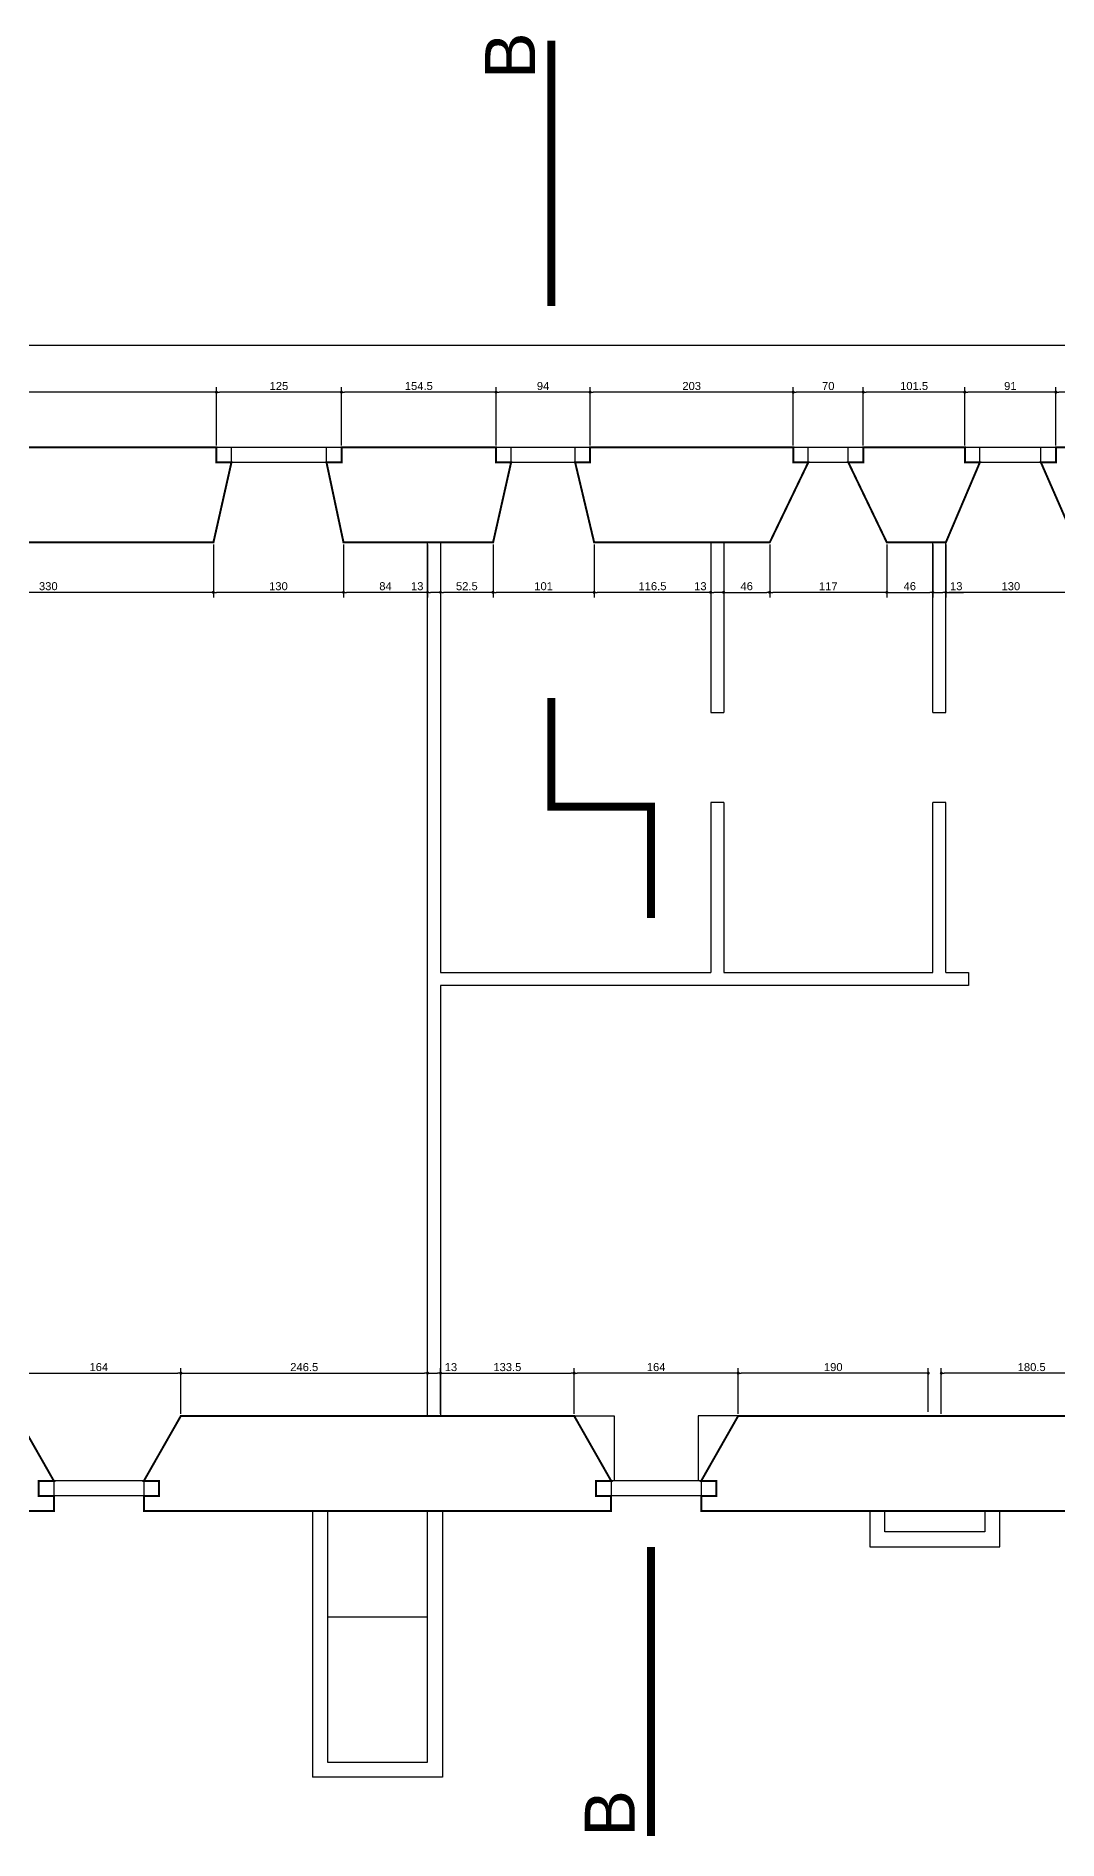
# Model space of a CAD drawing. Extents: x -6493 to 6606, y -1422 to 11651.
# Drawn here: x -625 to 396, y 2256 to 4059 of the extents above; entities that cross this region are included whole.
import ezdxf

# ---------------------------------------------------------------- set-up
doc = ezdxf.new("R2010")
doc.units = 0
doc.header["$PDMODE"] = 35
doc.linetypes.add('CENTER2', pattern=[28.575, 19.05, -3.175, 3.175, -3.175])
doc.layers.get('0').update_dxf_attribs({"linetype": 'CONTINUOUS'})
doc.layers.get('DEFPOINTS').update_dxf_attribs({"linetype": 'CONTINUOUS'})
for name, color, linetype in [('COTA', 7, 'CONTINUOUS'), ('PAREDE', 7, 'CONTINUOUS'), ('PAREDE_FINA', 7, 'CONTINUOUS')]:
    doc.layers.add(name, color=color, linetype=linetype)
doc.styles.add('TEXTO', font='ARIAL.TTF')
doc.dimstyles.new('COTA', dxfattribs={"dimtxt": 8, "dimasz": 3, "dimexe": 5, "dimexo": 2, "dimgap": 2, "dimtad": 1, "dimdec": 1, "dimdsep": 46, "dimtxsty": 'TEXTO', "dimblk1": 'DOT', "dimblk2": 'DOT', "dimsah": 1, "dimcen": 0, "dimclrd": 256, "dimclre": 256, "dimclrt": 256, "dimadec": 0, "dimazin": 0, "dimtfac": 1, "dimtdec": 4, "dimtmove": 0, "dimatfit": 3, "dimldrblk": 'DOT', "dimfxl": 1, "dimtolj": 1, "dimtzin": 0, "dimarcsym": 0})

# ---------------------------------------------------------------- blocks, each defined once
blk = doc.blocks.new('_DOT')
at = {"color": 0, "linetype": 'ByBlock'}
blk.add_line((-0.5, 0), (-1, 0), dxfattribs=at)
at = {"color": 0, "linetype": 'ByBlock', "const_width": 0.5}
blk.add_lwpolyline([(-0.25, 0, 1), (0.25, 0, 1)], format="xyb", close=True, dxfattribs=at)
blk = doc.blocks.new('*D138')
at = {"layer": 'COTA', "lineweight": -2}
for p, q in [((76.5, 2681.8), (76.5, 2727.5)), ((263.5, 2722.5), (79.5, 2722.5)), ((266.5, 2683.8), (266.5, 2727.5))]:
    blk.add_line(p, q, dxfattribs=at)
at = {"layer": 'DEFPOINTS', "color": 0}
for p in [(76.5, 2722.5), (76.5, 2679.8), (266.5, 2681.8)]:
    blk.add_point(p, dxfattribs=at)
at = {"layer": 'COTA', "lineweight": -2, "xscale": 3, "yscale": 3, "zscale": 3, "rotation": 180}
blk.add_blockref('_DOT', (76.5, 2722.5), dxfattribs=at)
at = {"layer": 'COTA', "lineweight": -2, "xscale": 3, "yscale": 3, "zscale": 3}
blk.add_blockref('_DOT', (266.5, 2722.5), dxfattribs=at)
at = {"layer": 'COTA', "insert": (171.5, 2728.5), "char_height": 8, "attachment_point": 5, "style": 'TEXTO'}
blk.add_mtext('\\A1;190', dxfattribs=at)
blk = doc.blocks.new('*D137')
at = {"layer": 'COTA', "lineweight": -2}
for p, q in [((279.5, 2681.8), (279.5, 2727.5)), ((457, 2722.5), (282.5, 2722.5)), ((460, 2681.8), (460, 2727.5))]:
    blk.add_line(p, q, dxfattribs=at)
at = {"layer": 'DEFPOINTS', "color": 0}
for p in [(279.5, 2722.5), (279.5, 2679.8), (460, 2679.8)]:
    blk.add_point(p, dxfattribs=at)
at = {"layer": 'COTA', "lineweight": -2, "xscale": 3, "yscale": 3, "zscale": 3, "rotation": 180}
blk.add_blockref('_DOT', (279.5, 2722.5), dxfattribs=at)
at = {"layer": 'COTA', "lineweight": -2, "xscale": 3, "yscale": 3, "zscale": 3}
blk.add_blockref('_DOT', (460, 2722.5), dxfattribs=at)
at = {"layer": 'COTA', "insert": (369.8, 2728.5), "char_height": 8, "attachment_point": 5, "style": 'TEXTO'}
blk.add_mtext('\\A1;180.5', dxfattribs=at)
blk = doc.blocks.new('*D139')
at = {"layer": 'COTA', "lineweight": -2}
for p, q in [((-87.5, 2681.8), (-87.5, 2727.5)), ((73.5, 2722.5), (-84.5, 2722.5)), ((76.5, 2681.8), (76.5, 2727.5))]:
    blk.add_line(p, q, dxfattribs=at)
at = {"layer": 'DEFPOINTS', "color": 0}
for p in [(-87.5, 2722.5), (-87.5, 2679.8), (76.5, 2679.8)]:
    blk.add_point(p, dxfattribs=at)
at = {"layer": 'COTA', "lineweight": -2, "xscale": 3, "yscale": 3, "zscale": 3, "rotation": 180}
blk.add_blockref('_DOT', (-87.5, 2722.5), dxfattribs=at)
at = {"layer": 'COTA', "lineweight": -2, "xscale": 3, "yscale": 3, "zscale": 3}
blk.add_blockref('_DOT', (76.5, 2722.5), dxfattribs=at)
at = {"layer": 'COTA', "insert": (-5.5, 2728.5), "char_height": 8, "attachment_point": 5, "style": 'TEXTO'}
blk.add_mtext('\\A1;164', dxfattribs=at)
blk = doc.blocks.new('*D130')
at = {"layer": 'COTA', "lineweight": -2}
for p, q in [((-165.5, 3649.8), (-165.5, 3708)), ((-74.5, 3703), (-162.5, 3703)), ((-71.5, 3649.8), (-71.5, 3708))]:
    blk.add_line(p, q, dxfattribs=at)
at = {"layer": 'DEFPOINTS', "color": 0}
for p in [(-165.5, 3703), (-165.5, 3647.8), (-71.5, 3647.8)]:
    blk.add_point(p, dxfattribs=at)
at = {"layer": 'COTA', "lineweight": -2, "xscale": 3, "yscale": 3, "zscale": 3, "rotation": 180}
blk.add_blockref('_DOT', (-165.5, 3703), dxfattribs=at)
at = {"layer": 'COTA', "lineweight": -2, "xscale": 3, "yscale": 3, "zscale": 3}
blk.add_blockref('_DOT', (-71.5, 3703), dxfattribs=at)
at = {"layer": 'COTA', "insert": (-118.5, 3709.1), "char_height": 8, "attachment_point": 5, "style": 'TEXTO'}
blk.add_mtext('\\A1;94', dxfattribs=at)
blk = doc.blocks.new('*D129')
at = {"layer": 'COTA', "lineweight": -2}
for p, q in [((-71.5, 3649.8), (-71.5, 3708)), ((128.5, 3703), (-68.5, 3703)), ((131.5, 3649.8), (131.5, 3708))]:
    blk.add_line(p, q, dxfattribs=at)
at = {"layer": 'DEFPOINTS', "color": 0}
for p in [(-71.5, 3703), (-71.5, 3647.8), (131.5, 3647.8)]:
    blk.add_point(p, dxfattribs=at)
at = {"layer": 'COTA', "lineweight": -2, "xscale": 3, "yscale": 3, "zscale": 3, "rotation": 180}
blk.add_blockref('_DOT', (-71.5, 3703), dxfattribs=at)
at = {"layer": 'COTA', "lineweight": -2, "xscale": 3, "yscale": 3, "zscale": 3}
blk.add_blockref('_DOT', (131.5, 3703), dxfattribs=at)
at = {"layer": 'COTA', "insert": (30, 3709.1), "char_height": 8, "attachment_point": 5, "style": 'TEXTO'}
blk.add_mtext('\\A1;203', dxfattribs=at)
blk = doc.blocks.new('*D128')
at = {"layer": 'COTA', "lineweight": -2}
for p, q in [((131.5, 3649.8), (131.5, 3708)), ((198.5, 3703), (134.5, 3703)), ((201.5, 3649.8), (201.5, 3708))]:
    blk.add_line(p, q, dxfattribs=at)
at = {"layer": 'DEFPOINTS', "color": 0}
for p in [(131.5, 3703), (131.5, 3647.8), (201.5, 3647.8)]:
    blk.add_point(p, dxfattribs=at)
at = {"layer": 'COTA', "lineweight": -2, "xscale": 3, "yscale": 3, "zscale": 3, "rotation": 180}
blk.add_blockref('_DOT', (131.5, 3703), dxfattribs=at)
at = {"layer": 'COTA', "lineweight": -2, "xscale": 3, "yscale": 3, "zscale": 3}
blk.add_blockref('_DOT', (201.5, 3703), dxfattribs=at)
at = {"layer": 'COTA', "insert": (166.5, 3709.1), "char_height": 8, "attachment_point": 5, "style": 'TEXTO'}
blk.add_mtext('\\A1;70', dxfattribs=at)
blk = doc.blocks.new('*D127')
at = {"layer": 'COTA', "lineweight": -2}
for p, q in [((201.5, 3649.8), (201.5, 3708)), ((300, 3703), (204.5, 3703)), ((303, 3649.8), (303, 3708))]:
    blk.add_line(p, q, dxfattribs=at)
at = {"layer": 'DEFPOINTS', "color": 0}
for p in [(201.5, 3703), (201.5, 3647.8), (303, 3647.8)]:
    blk.add_point(p, dxfattribs=at)
at = {"layer": 'COTA', "lineweight": -2, "xscale": 3, "yscale": 3, "zscale": 3, "rotation": 180}
blk.add_blockref('_DOT', (201.5, 3703), dxfattribs=at)
at = {"layer": 'COTA', "lineweight": -2, "xscale": 3, "yscale": 3, "zscale": 3}
blk.add_blockref('_DOT', (303, 3703), dxfattribs=at)
at = {"layer": 'COTA', "insert": (252.3, 3709.1), "char_height": 8, "attachment_point": 5, "style": 'TEXTO'}
blk.add_mtext('\\A1;101.5', dxfattribs=at)
blk = doc.blocks.new('*D126')
at = {"layer": 'COTA', "lineweight": -2}
for p, q in [((303, 3649.8), (303, 3708)), ((391, 3703), (306, 3703)), ((394, 3649.8), (394, 3708))]:
    blk.add_line(p, q, dxfattribs=at)
at = {"layer": 'DEFPOINTS', "color": 0}
for p in [(303, 3703), (303, 3647.8), (394, 3647.8)]:
    blk.add_point(p, dxfattribs=at)
at = {"layer": 'COTA', "lineweight": -2, "xscale": 3, "yscale": 3, "zscale": 3, "rotation": 180}
blk.add_blockref('_DOT', (303, 3703), dxfattribs=at)
at = {"layer": 'COTA', "lineweight": -2, "xscale": 3, "yscale": 3, "zscale": 3}
blk.add_blockref('_DOT', (394, 3703), dxfattribs=at)
at = {"layer": 'COTA', "insert": (348.5, 3709.1), "char_height": 8, "attachment_point": 5, "style": 'TEXTO'}
blk.add_mtext('\\A1;91', dxfattribs=at)
blk = doc.blocks.new('*D125')
at = {"layer": 'COTA', "lineweight": -2}
for p, q in [((394, 3649.8), (394, 3708)), ((525, 3703), (397, 3703)), ((528, 3651.8), (528, 3708))]:
    blk.add_line(p, q, dxfattribs=at)
at = {"layer": 'DEFPOINTS', "color": 0}
for p in [(394, 3703), (394, 3647.8), (528, 3649.8)]:
    blk.add_point(p, dxfattribs=at)
at = {"layer": 'COTA', "lineweight": -2, "xscale": 3, "yscale": 3, "zscale": 3, "rotation": 180}
blk.add_blockref('_DOT', (394, 3703), dxfattribs=at)
at = {"layer": 'COTA', "lineweight": -2, "xscale": 3, "yscale": 3, "zscale": 3}
blk.add_blockref('_DOT', (528, 3703), dxfattribs=at)
at = {"layer": 'COTA', "insert": (461, 3709.1), "char_height": 8, "attachment_point": 5, "style": 'TEXTO'}
blk.add_mtext('\\A1;134', dxfattribs=at)
blk = doc.blocks.new('*D133')
at = {"layer": 'COTA', "lineweight": -2}
for p, q in [((-67.5, 3550.8), (-67.5, 3497.9)), ((49, 3550.8), (49, 3497.9)), ((46, 3502.9), (-64.5, 3502.9))]:
    blk.add_line(p, q, dxfattribs=at)
at = {"layer": 'DEFPOINTS', "color": 0}
for p in [(-67.5, 3552.8), (49, 3552.8), (-67.5, 3502.9)]:
    blk.add_point(p, dxfattribs=at)
at = {"layer": 'COTA', "lineweight": -2, "xscale": 3, "yscale": 3, "zscale": 3, "rotation": 180}
blk.add_blockref('_DOT', (-67.5, 3502.9), dxfattribs=at)
at = {"layer": 'COTA', "lineweight": -2, "xscale": 3, "yscale": 3, "zscale": 3}
blk.add_blockref('_DOT', (49, 3502.9), dxfattribs=at)
at = {"layer": 'COTA', "insert": (-9.2, 3509), "char_height": 8, "attachment_point": 5, "style": 'TEXTO'}
blk.add_mtext('\\A1;116.5', dxfattribs=at)
blk = doc.blocks.new('*D132')
at = {"layer": 'COTA', "lineweight": -2}
for p, q in [((108, 3550.8), (108, 3497.9)), ((225, 3550.8), (225, 3497.9)), ((222, 3502.9), (111, 3502.9))]:
    blk.add_line(p, q, dxfattribs=at)
at = {"layer": 'DEFPOINTS', "color": 0}
for p in [(108, 3552.8), (225, 3552.8), (108, 3502.9)]:
    blk.add_point(p, dxfattribs=at)
at = {"layer": 'COTA', "lineweight": -2, "xscale": 3, "yscale": 3, "zscale": 3, "rotation": 180}
blk.add_blockref('_DOT', (108, 3502.9), dxfattribs=at)
at = {"layer": 'COTA', "lineweight": -2, "xscale": 3, "yscale": 3, "zscale": 3}
blk.add_blockref('_DOT', (225, 3502.9), dxfattribs=at)
at = {"layer": 'COTA', "insert": (166.5, 3508.9), "char_height": 8, "attachment_point": 5, "style": 'TEXTO'}
blk.add_mtext('\\A1;117', dxfattribs=at)
blk = doc.blocks.new('*D142')
at = {"layer": 'COTA', "lineweight": -2}
for p, q in [((284, 3550.8), (284, 3497.9)), ((414, 3550.8), (414, 3497.9)), ((411, 3502.9), (287, 3502.9))]:
    blk.add_line(p, q, dxfattribs=at)
at = {"layer": 'DEFPOINTS', "color": 0}
for p in [(284, 3552.8), (414, 3552.8), (284, 3502.9)]:
    blk.add_point(p, dxfattribs=at)
at = {"layer": 'COTA', "lineweight": -2, "xscale": 3, "yscale": 3, "zscale": 3, "rotation": 180}
blk.add_blockref('_DOT', (284, 3502.9), dxfattribs=at)
at = {"layer": 'COTA', "lineweight": -2, "xscale": 3, "yscale": 3, "zscale": 3}
blk.add_blockref('_DOT', (414, 3502.9), dxfattribs=at)
at = {"layer": 'COTA', "insert": (349, 3509), "char_height": 8, "attachment_point": 5, "style": 'TEXTO'}
blk.add_mtext('\\A1;130', dxfattribs=at)
blk = doc.blocks.new('*D143')
at = {"layer": 'COTA', "lineweight": -2}
for p, q in [((271, 3550.8), (271, 3497.9)), ((284, 3550.8), (284, 3497.9)), ((274, 3502.9), (281, 3502.9)), ((284, 3502.9), (301.7, 3502.9))]:
    blk.add_line(p, q, dxfattribs=at)
at = {"layer": 'DEFPOINTS', "color": 0}
for p in [(271, 3552.8), (284, 3552.8), (284, 3502.9)]:
    blk.add_point(p, dxfattribs=at)
at = {"layer": 'COTA', "lineweight": -2, "xscale": 3, "yscale": 3, "zscale": 3, "rotation": 180}
blk.add_blockref('_DOT', (271, 3502.9), dxfattribs=at)
at = {"layer": 'COTA', "lineweight": -2, "xscale": 3, "yscale": 3, "zscale": 3}
blk.add_blockref('_DOT', (284, 3502.9), dxfattribs=at)
at = {"layer": 'COTA', "insert": (294.4, 3509), "char_height": 8, "attachment_point": 5, "style": 'TEXTO'}
blk.add_mtext('\\A1;13', dxfattribs=at)
blk = doc.blocks.new('*D144')
at = {"layer": 'COTA', "lineweight": -2}
for p, q in [((225, 3550.8), (225, 3497.9)), ((271, 3550.8), (271, 3497.9)), ((228, 3502.9), (268, 3502.9))]:
    blk.add_line(p, q, dxfattribs=at)
at = {"layer": 'DEFPOINTS', "color": 0}
for p in [(225, 3552.8), (271, 3552.8), (271, 3502.9)]:
    blk.add_point(p, dxfattribs=at)
at = {"layer": 'COTA', "lineweight": -2, "xscale": 3, "yscale": 3, "zscale": 3, "rotation": 180}
blk.add_blockref('_DOT', (225, 3502.9), dxfattribs=at)
at = {"layer": 'COTA', "lineweight": -2, "xscale": 3, "yscale": 3, "zscale": 3}
blk.add_blockref('_DOT', (271, 3502.9), dxfattribs=at)
at = {"layer": 'COTA', "insert": (248, 3509), "char_height": 8, "attachment_point": 5, "style": 'TEXTO'}
blk.add_mtext('\\A1;46', dxfattribs=at)
blk = doc.blocks.new('*D145')
at = {"layer": 'COTA', "lineweight": -2}
for p, q in [((62, 3550.8), (62, 3497.9)), ((108, 3550.8), (108, 3497.9)), ((65, 3502.9), (105, 3502.9))]:
    blk.add_line(p, q, dxfattribs=at)
at = {"layer": 'DEFPOINTS', "color": 0}
for p in [(62, 3552.8), (108, 3552.8), (108, 3502.9)]:
    blk.add_point(p, dxfattribs=at)
at = {"layer": 'COTA', "lineweight": -2, "xscale": 3, "yscale": 3, "zscale": 3, "rotation": 180}
blk.add_blockref('_DOT', (62, 3502.9), dxfattribs=at)
at = {"layer": 'COTA', "lineweight": -2, "xscale": 3, "yscale": 3, "zscale": 3}
blk.add_blockref('_DOT', (108, 3502.9), dxfattribs=at)
at = {"layer": 'COTA', "insert": (85, 3509), "char_height": 8, "attachment_point": 5, "style": 'TEXTO'}
blk.add_mtext('\\A1;46', dxfattribs=at)
blk = doc.blocks.new('*D146')
at = {"layer": 'COTA', "lineweight": -2}
for p, q in [((49, 3550.8), (49, 3497.9)), ((62, 3550.8), (62, 3497.9)), ((49, 3502.9), (31.3, 3502.9)), ((59, 3502.9), (52, 3502.9))]:
    blk.add_line(p, q, dxfattribs=at)
at = {"layer": 'DEFPOINTS', "color": 0}
for p in [(49, 3552.8), (62, 3552.8), (49, 3502.9)]:
    blk.add_point(p, dxfattribs=at)
at = {"layer": 'COTA', "lineweight": -2, "xscale": 3, "yscale": 3, "zscale": 3, "rotation": 180}
blk.add_blockref('_DOT', (49, 3502.9), dxfattribs=at)
at = {"layer": 'COTA', "lineweight": -2, "xscale": 3, "yscale": 3, "zscale": 3}
blk.add_blockref('_DOT', (62, 3502.9), dxfattribs=at)
at = {"layer": 'COTA', "insert": (38.7, 3509), "char_height": 8, "attachment_point": 5, "style": 'TEXTO'}
blk.add_mtext('\\A1;13', dxfattribs=at)
blk = doc.blocks.new('*D147')
at = {"layer": 'COTA', "lineweight": -2}
for p, q in [((-168.5, 3550.8), (-168.5, 3497.9)), ((-67.5, 3550.8), (-67.5, 3497.9)), ((-70.5, 3502.9), (-165.5, 3502.9))]:
    blk.add_line(p, q, dxfattribs=at)
at = {"layer": 'DEFPOINTS', "color": 0}
for p in [(-168.5, 3552.8), (-67.5, 3552.8), (-168.5, 3502.9)]:
    blk.add_point(p, dxfattribs=at)
at = {"layer": 'COTA', "lineweight": -2, "xscale": 3, "yscale": 3, "zscale": 3, "rotation": 180}
blk.add_blockref('_DOT', (-168.5, 3502.9), dxfattribs=at)
at = {"layer": 'COTA', "lineweight": -2, "xscale": 3, "yscale": 3, "zscale": 3}
blk.add_blockref('_DOT', (-67.5, 3502.9), dxfattribs=at)
at = {"layer": 'COTA', "insert": (-118, 3509), "char_height": 8, "attachment_point": 5, "style": 'TEXTO'}
blk.add_mtext('\\A1;101', dxfattribs=at)
blk = doc.blocks.new('*D148')
at = {"layer": 'COTA', "lineweight": -2}
for p, q in [((-221, 3550.8), (-221, 3497.9)), ((-168.5, 3548.8), (-168.5, 3497.9)), ((-171.5, 3502.9), (-218, 3502.9))]:
    blk.add_line(p, q, dxfattribs=at)
at = {"layer": 'DEFPOINTS', "color": 0}
for p in [(-221, 3552.8), (-168.5, 3550.8), (-221, 3502.9)]:
    blk.add_point(p, dxfattribs=at)
at = {"layer": 'COTA', "lineweight": -2, "xscale": 3, "yscale": 3, "zscale": 3, "rotation": 180}
blk.add_blockref('_DOT', (-221, 3502.9), dxfattribs=at)
at = {"layer": 'COTA', "lineweight": -2, "xscale": 3, "yscale": 3, "zscale": 3}
blk.add_blockref('_DOT', (-168.5, 3502.9), dxfattribs=at)
at = {"layer": 'COTA', "insert": (-194.7, 3509), "char_height": 8, "attachment_point": 5, "style": 'TEXTO'}
blk.add_mtext('\\A1;52.5', dxfattribs=at)
blk = doc.blocks.new('*D149')
at = {"layer": 'COTA', "lineweight": -2}
for p, q in [((-234, 3550.8), (-234, 3497.9)), ((-221, 3550.8), (-221, 3497.9)), ((-234, 3502.9), (-251.7, 3502.9)), ((-224, 3502.9), (-231, 3502.9))]:
    blk.add_line(p, q, dxfattribs=at)
at = {"layer": 'DEFPOINTS', "color": 0}
for p in [(-234, 3552.8), (-221, 3552.8), (-234, 3502.9)]:
    blk.add_point(p, dxfattribs=at)
at = {"layer": 'COTA', "lineweight": -2, "xscale": 3, "yscale": 3, "zscale": 3, "rotation": 180}
blk.add_blockref('_DOT', (-234, 3502.9), dxfattribs=at)
at = {"layer": 'COTA', "lineweight": -2, "xscale": 3, "yscale": 3, "zscale": 3}
blk.add_blockref('_DOT', (-221, 3502.9), dxfattribs=at)
at = {"layer": 'COTA', "insert": (-244.3, 3509), "char_height": 8, "attachment_point": 5, "style": 'TEXTO'}
blk.add_mtext('\\A1;13', dxfattribs=at)
blk = doc.blocks.new('*D152')
at = {"layer": 'COTA', "lineweight": -2}
for p, q in [((-318, 3550.8), (-318, 3497.9)), ((-234, 3550.8), (-234, 3497.9)), ((-237, 3502.9), (-315, 3502.9))]:
    blk.add_line(p, q, dxfattribs=at)
at = {"layer": 'DEFPOINTS', "color": 0}
for p in [(-318, 3552.8), (-234, 3552.8), (-318, 3502.9)]:
    blk.add_point(p, dxfattribs=at)
at = {"layer": 'COTA', "lineweight": -2, "xscale": 3, "yscale": 3, "zscale": 3, "rotation": 180}
blk.add_blockref('_DOT', (-318, 3502.9), dxfattribs=at)
at = {"layer": 'COTA', "lineweight": -2, "xscale": 3, "yscale": 3, "zscale": 3}
blk.add_blockref('_DOT', (-234, 3502.9), dxfattribs=at)
at = {"layer": 'COTA', "insert": (-276, 3509), "char_height": 8, "attachment_point": 5, "style": 'TEXTO'}
blk.add_mtext('\\A1;84', dxfattribs=at)
blk = doc.blocks.new('*D153')
at = {"layer": 'COTA', "lineweight": -2}
for p, q in [((-448, 3550.8), (-448, 3497.9)), ((-318, 3550.8), (-318, 3497.9)), ((-321, 3502.9), (-445, 3502.9))]:
    blk.add_line(p, q, dxfattribs=at)
at = {"layer": 'DEFPOINTS', "color": 0}
for p in [(-448, 3552.8), (-318, 3552.8), (-448, 3502.9)]:
    blk.add_point(p, dxfattribs=at)
at = {"layer": 'COTA', "lineweight": -2, "xscale": 3, "yscale": 3, "zscale": 3, "rotation": 180}
blk.add_blockref('_DOT', (-448, 3502.9), dxfattribs=at)
at = {"layer": 'COTA', "lineweight": -2, "xscale": 3, "yscale": 3, "zscale": 3}
blk.add_blockref('_DOT', (-318, 3502.9), dxfattribs=at)
at = {"layer": 'COTA', "insert": (-383, 3509), "char_height": 8, "attachment_point": 5, "style": 'TEXTO'}
blk.add_mtext('\\A1;130', dxfattribs=at)
blk = doc.blocks.new('*D154')
at = {"layer": 'COTA', "lineweight": -2}
for p, q in [((-320, 3649.8), (-320, 3708)), ((-168.5, 3703), (-317, 3703)), ((-165.5, 3649.8), (-165.5, 3708))]:
    blk.add_line(p, q, dxfattribs=at)
at = {"layer": 'DEFPOINTS', "color": 0}
for p in [(-320, 3703), (-320, 3647.8), (-165.5, 3647.8)]:
    blk.add_point(p, dxfattribs=at)
at = {"layer": 'COTA', "lineweight": -2, "xscale": 3, "yscale": 3, "zscale": 3, "rotation": 180}
blk.add_blockref('_DOT', (-320, 3703), dxfattribs=at)
at = {"layer": 'COTA', "lineweight": -2, "xscale": 3, "yscale": 3, "zscale": 3}
blk.add_blockref('_DOT', (-165.5, 3703), dxfattribs=at)
at = {"layer": 'COTA', "insert": (-242.7, 3709.1), "char_height": 8, "attachment_point": 5, "style": 'TEXTO'}
blk.add_mtext('\\A1;154.5', dxfattribs=at)
blk = doc.blocks.new('*D155')
at = {"layer": 'COTA', "lineweight": -2}
for p, q in [((-445, 3649.8), (-445, 3708)), ((-323, 3703), (-442, 3703)), ((-320, 3649.8), (-320, 3708))]:
    blk.add_line(p, q, dxfattribs=at)
at = {"layer": 'DEFPOINTS', "color": 0}
for p in [(-445, 3703), (-445, 3647.8), (-320, 3647.8)]:
    blk.add_point(p, dxfattribs=at)
at = {"layer": 'COTA', "lineweight": -2, "xscale": 3, "yscale": 3, "zscale": 3, "rotation": 180}
blk.add_blockref('_DOT', (-445, 3703), dxfattribs=at)
at = {"layer": 'COTA', "lineweight": -2, "xscale": 3, "yscale": 3, "zscale": 3}
blk.add_blockref('_DOT', (-320, 3703), dxfattribs=at)
at = {"layer": 'COTA', "insert": (-382.5, 3709.1), "char_height": 8, "attachment_point": 5, "style": 'TEXTO'}
blk.add_mtext('\\A1;125', dxfattribs=at)
blk = doc.blocks.new('*D156')
at = {"layer": 'COTA', "lineweight": -2}
for p, q in [((-778, 3550.8), (-778, 3497.9)), ((-448, 3550.8), (-448, 3497.9)), ((-451, 3502.9), (-775, 3502.9))]:
    blk.add_line(p, q, dxfattribs=at)
at = {"layer": 'DEFPOINTS', "color": 0}
for p in [(-778, 3552.8), (-448, 3552.8), (-778, 3502.9)]:
    blk.add_point(p, dxfattribs=at)
at = {"layer": 'COTA', "lineweight": -2, "xscale": 3, "yscale": 3, "zscale": 3, "rotation": 180}
blk.add_blockref('_DOT', (-778, 3502.9), dxfattribs=at)
at = {"layer": 'COTA', "lineweight": -2, "xscale": 3, "yscale": 3, "zscale": 3}
blk.add_blockref('_DOT', (-448, 3502.9), dxfattribs=at)
at = {"layer": 'COTA', "insert": (-613, 3509), "char_height": 8, "attachment_point": 5, "style": 'TEXTO'}
blk.add_mtext('\\A1;330', dxfattribs=at)
blk = doc.blocks.new('*D160')
at = {"layer": 'COTA', "lineweight": -2}
for p, q in [((-890, 3649.8), (-890, 3708)), ((-448, 3703), (-887, 3703)), ((-445, 3649.8), (-445, 3708))]:
    blk.add_line(p, q, dxfattribs=at)
at = {"layer": 'DEFPOINTS', "color": 0}
for p in [(-890, 3703), (-890, 3647.8), (-445, 3647.8)]:
    blk.add_point(p, dxfattribs=at)
at = {"layer": 'COTA', "lineweight": -2, "xscale": 3, "yscale": 3, "zscale": 3, "rotation": 180}
blk.add_blockref('_DOT', (-890, 3703), dxfattribs=at)
at = {"layer": 'COTA', "lineweight": -2, "xscale": 3, "yscale": 3, "zscale": 3}
blk.add_blockref('_DOT', (-445, 3703), dxfattribs=at)
at = {"layer": 'COTA', "insert": (-667.5, 3709.1), "char_height": 8, "attachment_point": 5, "style": 'TEXTO'}
blk.add_mtext('\\A1;445', dxfattribs=at)
blk = doc.blocks.new('*D218')
at = {"layer": 'COTA', "lineweight": -2}
for p, q in [((-644.5, 2681.8), (-644.5, 2727.5)), ((-641.5, 2722.5), (-483.5, 2722.5)), ((-480.5, 2681.8), (-480.5, 2727.5))]:
    blk.add_line(p, q, dxfattribs=at)
at = {"layer": 'DEFPOINTS', "color": 0}
for p in [(-480.5, 2722.5), (-644.5, 2679.8), (-480.5, 2679.8)]:
    blk.add_point(p, dxfattribs=at)
at = {"layer": 'COTA', "lineweight": -2, "xscale": 3, "yscale": 3, "zscale": 3, "rotation": 180}
blk.add_blockref('_DOT', (-644.5, 2722.5), dxfattribs=at)
at = {"layer": 'COTA', "lineweight": -2, "xscale": 3, "yscale": 3, "zscale": 3}
blk.add_blockref('_DOT', (-480.5, 2722.5), dxfattribs=at)
at = {"layer": 'COTA', "insert": (-562.5, 2728.5), "char_height": 8, "attachment_point": 5, "style": 'TEXTO'}
blk.add_mtext('\\A1;164', dxfattribs=at)
blk = doc.blocks.new('*D219')
at = {"layer": 'COTA', "lineweight": -2}
for p, q in [((-480.5, 2681.8), (-480.5, 2727.5)), ((-477.5, 2722.5), (-237, 2722.5)), ((-234, 2681.8), (-234, 2727.5))]:
    blk.add_line(p, q, dxfattribs=at)
at = {"layer": 'DEFPOINTS', "color": 0}
for p in [(-234, 2722.5), (-480.5, 2679.8), (-234, 2679.8)]:
    blk.add_point(p, dxfattribs=at)
at = {"layer": 'COTA', "lineweight": -2, "xscale": 3, "yscale": 3, "zscale": 3, "rotation": 180}
blk.add_blockref('_DOT', (-480.5, 2722.5), dxfattribs=at)
at = {"layer": 'COTA', "lineweight": -2, "xscale": 3, "yscale": 3, "zscale": 3}
blk.add_blockref('_DOT', (-234, 2722.5), dxfattribs=at)
at = {"layer": 'COTA', "insert": (-357.2, 2728.5), "char_height": 8, "attachment_point": 5, "style": 'TEXTO'}
blk.add_mtext('\\A1;246.5', dxfattribs=at)
blk = doc.blocks.new('*D220')
at = {"layer": 'COTA', "lineweight": -2}
for p, q in [((-234, 2681.8), (-234, 2727.5)), ((-231, 2722.5), (-224, 2722.5)), ((-221, 2681.8), (-221, 2727.5)), ((-221, 2722.5), (-203.3, 2722.5))]:
    blk.add_line(p, q, dxfattribs=at)
at = {"layer": 'DEFPOINTS', "color": 0}
for p in [(-221, 2722.5), (-234, 2679.8), (-221, 2679.8)]:
    blk.add_point(p, dxfattribs=at)
at = {"layer": 'COTA', "lineweight": -2, "xscale": 3, "yscale": 3, "zscale": 3, "rotation": 180}
blk.add_blockref('_DOT', (-234, 2722.5), dxfattribs=at)
at = {"layer": 'COTA', "lineweight": -2, "xscale": 3, "yscale": 3, "zscale": 3}
blk.add_blockref('_DOT', (-221, 2722.5), dxfattribs=at)
at = {"layer": 'COTA', "insert": (-210.6, 2728.5), "char_height": 8, "attachment_point": 5, "style": 'TEXTO'}
blk.add_mtext('\\A1;13', dxfattribs=at)
blk = doc.blocks.new('*D221')
at = {"layer": 'COTA', "lineweight": -2}
for p, q in [((-221, 2681.8), (-221, 2727.5)), ((-218, 2722.5), (-90.5, 2722.5)), ((-87.5, 2681.8), (-87.5, 2727.5))]:
    blk.add_line(p, q, dxfattribs=at)
at = {"layer": 'DEFPOINTS', "color": 0}
for p in [(-87.5, 2722.5), (-221, 2679.8), (-87.5, 2679.8)]:
    blk.add_point(p, dxfattribs=at)
at = {"layer": 'COTA', "lineweight": -2, "xscale": 3, "yscale": 3, "zscale": 3, "rotation": 180}
blk.add_blockref('_DOT', (-221, 2722.5), dxfattribs=at)
at = {"layer": 'COTA', "lineweight": -2, "xscale": 3, "yscale": 3, "zscale": 3}
blk.add_blockref('_DOT', (-87.5, 2722.5), dxfattribs=at)
at = {"layer": 'COTA', "insert": (-154.2, 2728.5), "char_height": 8, "attachment_point": 5, "style": 'TEXTO'}
blk.add_mtext('\\A1;133.5', dxfattribs=at)
blk = doc.blocks.new('*D222')
at = {"layer": 'COTA', "lineweight": -2}
for p, q in [((-5904, 3655.8), (-5904, 3755.1)), ((880, 3655.8), (880, 3755.1)), ((-5901, 3750.1), (877, 3750.1))]:
    blk.add_line(p, q, dxfattribs=at)
at = {"layer": 'DEFPOINTS', "color": 0}
for p in [(880, 3750.1), (-5904, 3653.8), (880, 3653.8)]:
    blk.add_point(p, dxfattribs=at)
at = {"layer": 'COTA', "lineweight": -2, "xscale": 3, "yscale": 3, "zscale": 3, "rotation": 180}
blk.add_blockref('_DOT', (-5904, 3750.1), dxfattribs=at)
at = {"layer": 'COTA', "lineweight": -2, "xscale": 3, "yscale": 3, "zscale": 3}
blk.add_blockref('_DOT', (880, 3750.1), dxfattribs=at)
at = {"layer": 'COTA', "insert": (-2512, 3756.2), "char_height": 8, "attachment_point": 5, "style": 'TEXTO'}
blk.add_mtext('\\A1;6784', dxfattribs=at)

msp = doc.modelspace()

# ---------------------------------------------------------------- linework, layer by layer
at = {"layer": 'PAREDE', "const_width": 2}
for points in [[(-887.97, 3552.81), (-447.97, 3552.81), (-429.97, 3632.81), (-444.97, 3632.81), (-444.97, 3647.81), (-889.97, 3647.81), (-889.97, 3632.81), (-904.97, 3632.81)], [(-317.97, 3552.81), (-334.97, 3632.81), (-319.97, 3632.81), (-319.97, 3647.81), (-165.47, 3647.81), (-165.47, 3632.81), (-150.47, 3632.81), (-168.47, 3552.81)], [(-67.47, 3552.81), (-86.47, 3632.81), (-71.47, 3632.81), (-71.47, 3647.81), (131.53, 3647.81), (131.53, 3632.81), (146.53, 3632.81), (108.03, 3552.81)], [(225.03, 3552.81), (186.53, 3632.81), (201.53, 3632.81), (201.53, 3647.81), (303.03, 3647.81), (303.03, 3632.81), (318.03, 3632.81), (284.03, 3552.81)], [(414.03, 3552.81), (379.03, 3632.81), (394.03, 3632.81), (394.03, 3647.81), (780.03, 3647.81), (780.03, 3653.81), (880.03, 3653.81), (880.03, 3502.81), (860.03, 3502.81), (860.03, 3529.81), (780.03, 3529.81), (780.03, 3552.81)], [(-644.47, 2679.81), (-607.47, 2614.81), (-622.47, 2614.81), (-622.47, 2599.81), (-607.47, 2599.81), (-607.47, 2584.81), (-1074.47, 2584.81), (-1074.47, 2599.81), (-1059.47, 2599.81), (-1059.47, 2614.81), (-1074.47, 2614.81), (-1037.47, 2679.81)], [(-87.47, 2679.81), (-50.47, 2614.81), (-65.47, 2614.81), (-65.47, 2599.81), (-50.47, 2599.81), (-50.47, 2584.81), (-517.47, 2584.81), (-517.47, 2599.81), (-502.47, 2599.81), (-502.47, 2614.81), (-517.47, 2614.81), (-480.47, 2679.81)], [(493.53, 2614.81), (478.53, 2614.81), (478.53, 2599.81), (493.53, 2599.81), (493.53, 2584.81), (39.53, 2584.81), (39.53, 2599.81), (54.53, 2599.81), (54.53, 2614.81), (39.53, 2614.81), (76.53, 2679.81), (460.03, 2679.81)]]:
    msp.add_lwpolyline(points, close=True, dxfattribs=at)
at = {"layer": 'PAREDE_FINA', "linetype": 'CENTER2', "ltscale": 3, "const_width": 8}
for points in [[(-110.16, 3789.24), (-110.16, 4054.23)], [(-10.5, 2259.95), (-10.5, 2548.72)]]:
    msp.add_lwpolyline(points, dxfattribs=at)
at = {"layer": 'PAREDE_FINA'}
for points in [[(-319.97, 3647.81), (-444.97, 3647.81)], [(-429.97, 3632.81), (-429.97, 3647.81)], [(-334.97, 3632.81), (-334.97, 3647.81)], [(-71.47, 3647.81), (-165.47, 3647.81)], [(-150.47, 3632.81), (-150.47, 3647.81)], [(-86.47, 3632.81), (-86.47, 3647.81)], [(201.53, 3647.81), (131.53, 3647.81)], [(146.53, 3632.81), (146.53, 3647.81)], [(186.53, 3632.81), (186.53, 3647.81)], [(394.03, 3647.81), (303.03, 3647.81)], [(318.03, 3632.81), (318.03, 3647.81)], [(379.03, 3632.81), (379.03, 3647.81)], [(-334.97, 3632.81), (-429.97, 3632.81)], [(-86.47, 3632.81), (-150.47, 3632.81)], [(186.53, 3632.81), (146.53, 3632.81)], [(379.03, 3632.81), (318.03, 3632.81)], [(-233.97, 2679.81), (-233.97, 3552.81)], [(-220.97, 3552.81), (-220.97, 3122.81)], [(49.03, 3552.81), (49.03, 3382.81)], [(62.03, 3552.81), (62.03, 3382.81)], [(271.03, 3382.81), (271.03, 3552.81)], [(284.03, 3382.81), (284.03, 3552.81)], [(49.03, 3382.81), (62.03, 3382.81)], [(271.03, 3382.81), (284.03, 3382.81)], [(49.03, 3292.81), (49.03, 3122.81)], [(62.03, 3292.81), (49.03, 3292.81)], [(62.03, 3292.81), (62.03, 3122.81)], [(271.03, 3122.81), (271.03, 3292.81)], [(284.03, 3292.81), (271.03, 3292.81)], [(284.03, 3122.81), (284.03, 3292.81)], [(-220.97, 3122.81), (49.03, 3122.81)], [(62.03, 3122.81), (271.03, 3122.81)], [(284.03, 3122.81), (306.53, 3122.81)], [(306.53, 3122.81), (306.53, 3109.81)], [(-220.97, 3109.81), (-220.97, 2679.81)], [(306.53, 3109.81), (-220.97, 3109.81)], [(-87.47, 2679.81), (-47.47, 2679.81), (-47.47, 2614.81)], [(76.53, 2679.81), (36.53, 2679.81), (36.53, 2614.81)], [(-517.47, 2614.81), (-607.47, 2614.81)], [(-607.47, 2614.81), (-607.47, 2599.81)], [(-517.47, 2614.81), (-517.47, 2599.81)], [(39.53, 2614.81), (-50.47, 2614.81)], [(-50.47, 2614.81), (-50.47, 2599.81)], [(39.53, 2614.81), (39.53, 2599.81)], [(-517.47, 2599.81), (-607.47, 2599.81)], [(39.53, 2599.81), (-50.47, 2599.81)], [(-348.97, 2584.81), (-348.97, 2318.81)], [(-333.97, 2584.81), (-333.97, 2333.81)], [(-233.97, 2333.81), (-233.97, 2584.81)], [(-218.97, 2584.81), (-218.97, 2318.81)], [(208.03, 2584.81), (208.03, 2548.81), (338.03, 2548.81), (338.03, 2584.81)], [(323.03, 2584.81), (323.03, 2563.81), (223.03, 2563.81), (223.03, 2584.81)], [(-333.97, 2478.81), (-233.97, 2478.81)], [(-333.97, 2333.81), (-233.97, 2333.81)], [(-218.97, 2318.81), (-348.97, 2318.81)]]:
    msp.add_lwpolyline(points, dxfattribs=at)
at = {"layer": 'PAREDE_FINA', "linetype": 'CENTER2', "ltscale": 3}
msp.add_lwpolyline([(-10.5, 3177.5, 8, 8, 0), (-10.5, 3288.7, 8, 8, 0), (-110.16, 3288.7, 8, 8, 0), (-110.16, 3397.36, 0, 0, 0)], format="xyseb", dxfattribs=at)

# ---------------------------------------------------------------- texts
at = {"layer": 'PAREDE_FINA', "style": 'TEXTO'}
for p in [(-126.51, 4015.99), (-26.85, 2259.2)]:
    msp.add_text('B', height=50, rotation=90, dxfattribs=at).set_placement(p)

# ---------------------------------------------------------------- dimensions: what is measured, and where the dimension line sits
at = {"layer": 'COTA'}
for base, p1, p2, picture, middle in [((880.03, 3750.11), (-5903.97, 3653.81), (880.03, 3653.81), '*D222', (-2511.97, 3756.19)), ((-889.97, 3703.01), (-444.97, 3647.81), (-889.97, 3647.81), '*D160', (-667.47, 3709.08)), ((-444.97, 3703.01), (-319.97, 3647.81), (-444.97, 3647.81), '*D155', (-382.47, 3709.09)), ((-319.97, 3703.01), (-165.47, 3647.81), (-319.97, 3647.81), '*D154', (-242.72, 3709.09)), ((-777.97, 3502.88), (-447.97, 3552.81), (-777.97, 3552.81), '*D156', (-612.97, 3508.96)), ((-447.97, 3502.88), (-317.97, 3552.81), (-447.97, 3552.81), '*D153', (-382.97, 3508.96)), ((-317.97, 3502.88), (-233.97, 3552.81), (-317.97, 3552.81), '*D152', (-275.97, 3508.96)), ((-233.97, 3502.88), (-220.97, 3552.81), (-233.97, 3552.81), '*D149', (-244.32, 3508.96)), ((-220.97, 3502.88), (-168.47, 3550.81), (-220.97, 3552.81), '*D148', (-194.72, 3508.96)), ((-168.47, 3502.88), (-67.47, 3552.81), (-168.47, 3552.81), '*D147', (-117.97, 3508.96)), ((49.03, 3502.88), (62.03, 3552.81), (49.03, 3552.81), '*D146', (38.68, 3508.96)), ((108.03, 3502.88), (62.03, 3552.81), (108.03, 3552.81), '*D145', (85.03, 3508.96)), ((271.03, 3502.88), (225.03, 3552.81), (271.03, 3552.81), '*D144', (248.03, 3508.96)), ((284.03, 3502.88), (271.03, 3552.81), (284.03, 3552.81), '*D143', (294.39, 3508.96)), ((284.03, 3502.88), (414.03, 3552.81), (284.03, 3552.81), '*D142', (349.03, 3508.96)), ((-480.47, 2722.46), (-644.47, 2679.81), (-480.47, 2679.81), '*D218', (-562.47, 2728.55)), ((-233.97, 2722.46), (-480.47, 2679.81), (-233.97, 2679.81), '*D219', (-357.22, 2728.55)), ((-220.97, 2722.46), (-233.97, 2679.81), (-220.97, 2679.81), '*D220', (-210.61, 2728.55)), ((-87.47, 2722.46), (-220.97, 2679.81), (-87.47, 2679.81), '*D221', (-154.22, 2728.55))]:
    dim = msp.add_linear_dim(base=base, p1=p1, p2=p2, dimstyle='COTA', dxfattribs=at)
    dim.commit()
    dim.dimension.update_dxf_attribs({"geometry": picture, "text_midpoint": middle})
for base, p1, p2, picture, middle in [((-165.47, 3703.01), (-71.47, 3647.81), (-165.47, 3647.81), '*D130', (-118.47, 3709.09)), ((-71.47, 3703.01), (131.53, 3647.81), (-71.47, 3647.81), '*D129', (30.03, 3709.1)), ((131.53, 3703.01), (201.53, 3647.81), (131.53, 3647.81), '*D128', (166.53, 3709.09)), ((201.53, 3703.01), (303.03, 3647.81), (201.53, 3647.81), '*D127', (252.28, 3709.09)), ((303.03, 3703.01), (394.03, 3647.81), (303.03, 3647.81), '*D126', (348.53, 3709.09)), ((394.03, 3703.01), (528.03, 3649.81), (394.03, 3647.81), '*D125', (461.03, 3709.1)), ((-67.47, 3502.88), (49.03, 3552.81), (-67.47, 3552.81), '*D133', (-9.22, 3508.96)), ((108.03, 3502.88), (225.03, 3552.81), (108.03, 3552.81), '*D132', (166.53, 3508.89)), ((-87.47, 2722.46), (76.53, 2679.81), (-87.47, 2679.81), '*D139', (-5.47, 2728.55)), ((76.53, 2722.46), (266.53, 2681.81), (76.53, 2679.81), '*D138', (171.53, 2728.55)), ((279.53, 2722.46), (460.03, 2679.81), (279.53, 2679.81), '*D137', (369.78, 2728.55))]:
    dim = msp.add_linear_dim(base=base, p1=p1, p2=p2, angle=180, dimstyle='COTA', dxfattribs=at)
    dim.commit()
    dim.dimension.update_dxf_attribs({"geometry": picture, "text_midpoint": middle})

doc.saveas('drawing.dxf')
